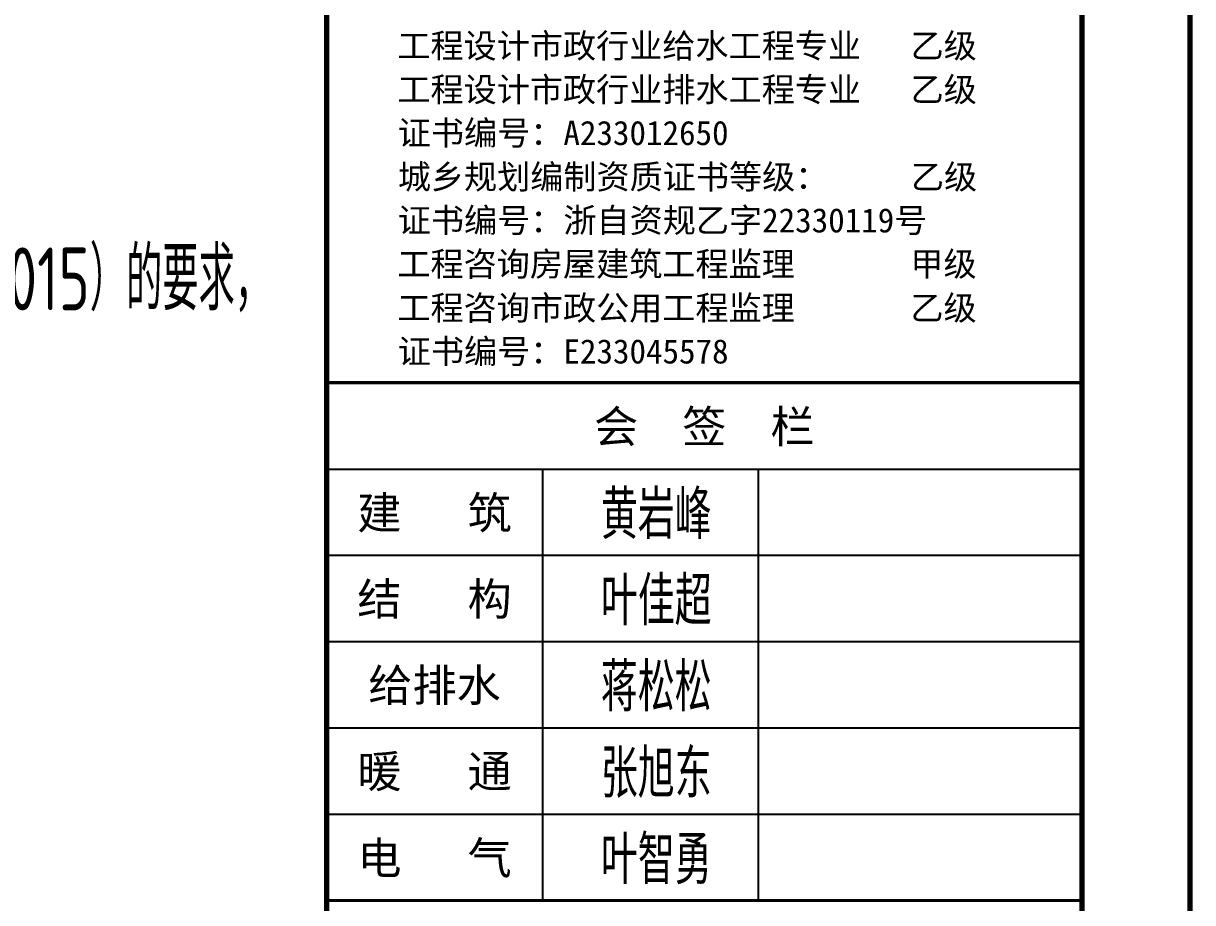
# Model space of a CAD drawing. Header units: millimetres. Extents: x -145765 to 32960, y 14307 to 133157.
# Drawn here: x -58529 to -56362, y 129740 to 131370 of the extents above; entities that cross this region are included whole.
import ezdxf
from ezdxf.enums import TextEntityAlignment as Align

# ---------------------------------------------------------------- set-up
doc = ezdxf.new("R2010")
doc.units = ezdxf.units.MM
doc.header["$LTSCALE"] = 1000
for name, color, linetype in [('0-cxFrame', 155, 'Continuous'), ('A-TEXT', 61, 'Continuous'), ('qianming', 155, 'Continuous')]:
    doc.layers.add(name, color=color, linetype=linetype)
doc.layers.add('0-cxText', color=131, linetype='Continuous', lineweight=25)
doc.styles.add('BZHZ', font='bzxw', dxfattribs={"width": 0.8, "bigfont": 'bzhz'})
doc.styles.add('cx_biaoti', font='')
doc.styles.add('cx_tuming', font='')
doc.styles.add('cx_tuqian1', font='')
doc.styles.add('DIM', font='gbenor.shx', dxfattribs={"width": 0.72, "bigfont": 'gbcbig.shx'})
doc.styles.add('黑体', font='@TSSDENG', dxfattribs={"width": 0.9, "bigfont": '@TSSDCHN'})
doc.styles.get('cx_biaoti').set_extended_font_data('SimSun')
doc.styles.get('cx_tuming').set_extended_font_data('SimHei')
doc.styles.get('cx_tuqian1').set_extended_font_data('SimSun')

# ---------------------------------------------------------------- blocks, each defined once
blk = doc.blocks.new('zjcx_lan_huiqian(Dragon)')
for p, q in [((-7000, -800), (0, -800)), ((-5000, -800), (-5000, -4800)), ((-3000, -800), (-3000, -4800)), ((-7000, -1600), (0, -1600)), ((-7000, -2400), (0, -2400)), ((-7000, -3200), (0, -3200)), ((-7000, -4000), (0, -4000))]:
    blk.add_line(p, q)
at = {"const_width": 30}
blk.add_lwpolyline([(-7000, 0), (0, 0)], dxfattribs=at)
blk.add_lwpolyline([(-7000, 0), (0, 0), (0, -4800), (-7000, -4800)], close=True, dxfattribs=at)
at = {"style": 'cx_biaoti'}
for s, p in [('会  签  栏', (-3500, -400)), ('建   筑', (-6000, -1200)), ('结   构', (-6000, -2000)), ('给排水', (-6000, -2800)), ('暖   通', (-6000, -3600)), ('电   气', (-6000, -4400))]:
    blk.add_text(s, height=300, dxfattribs=at).set_placement(p, align=Align.MIDDLE)
blk = doc.blocks.new('T-汇签(Dragon)')
at = {"layer": '0-cxFrame'}
blk.add_blockref('zjcx_lan_huiqian(Dragon)', (0, 0), dxfattribs=at)
at = {"layer": 'qianming', "style": 'BZHZ', "width": 0.8}
for s, p in [('黄岩峰', (-3945, -1200)), ('叶佳超', (-3945, -2000)), ('蒋松松', (-3945, -2800)), ('张旭东', (-3945, -3600)), ('叶智勇', (-3945, -4400))]:
    blk.add_text(s, height=450, dxfattribs=at).set_placement(p, align=Align.MIDDLE)
blk = doc.blocks.new('zjcx_TT(Dragon)')
at = {"layer": '0-cxFrame', "const_width": 30}
blk.add_lwpolyline([(-7000, -10200), (0, -10200), (0, 0), (-7000, 0)], close=True, dxfattribs=at)
at = {"color": 7, "style": 'cx_biaoti'}
for s, p in [('工程设计市政行业给水工程专业   乙级', (-6344, -7189)), ('工程设计市政行业排水工程专业   乙级', (-6344, -7594)), ('证书编号：A233012650', (-6340, -7997)), ('城乡规划编制资质证书等级：     乙级', (-6340, -8404)), ('证书编号：浙自资规乙字22330119号', (-6340, -8807)), ('工程咨询房屋建筑工程监理       甲级', (-6344, -9212)), ('工程咨询市政公用工程监理       乙级', (-6344, -9619)), ('证书编号：E233045578', (-6340, -10022))]:
    blk.add_text(s, height=225, dxfattribs=at).set_placement(p)
blk = doc.blocks.new('zjcx_T1(Dragon)')
at = {"layer": '0-cxFrame', "const_width": 50}
blk.add_lwpolyline([(-7000, 0), (0, 0), (0, 57400), (-7000, 57400)], close=True, dxfattribs=at)
at = {"layer": '0-cxFrame'}
for name, p in [('zjcx_TT(Dragon)', (0, 57400)), ('T-汇签(Dragon)', (0, 47200))]:
    blk.add_blockref(name, p, dxfattribs=at)
blk = doc.blocks.new('TK22.A1 L(Dragon)')
at = {"layer": '0-cxFrame', "color": 7, "const_width": 0.5}
blk.add_lwpolyline([(0, 0), (-841, 0), (-841, 594), (0, 594)], close=True, dxfattribs=at)
at = {"layer": '0-cxFrame', "const_width": 0.5}
for points in [[(-80, 10), (-821, 10), (-821, 584), (-80, 584)], [(-10, 10), (-80, 10), (-80, 584), (-10, 584)]]:
    blk.add_lwpolyline(points, close=True, dxfattribs=at)
at = {"layer": '0-cxFrame', "xscale": 0.01, "yscale": 0.01, "zscale": 0.01}
blk.add_blockref('zjcx_T1(Dragon)', (-10, 10), dxfattribs=at)
at = {"style": '黑体', "flags": 4}
blk.add_attdef('图幅', text='', height=3.3, dxfattribs=at).set_placement((-40, 3), align=Align.RIGHT)
at = {"layer": '0-cxText', "flags": 4}
for tag, height, style, p in [('建设单位', 3.5, 'cx_tuming', (-45, 240)), ('项目名称', 3.5, 'cx_tuming', (-45, 210)), ('子项名称', 3.5, 'cx_tuming', (-45, 180)), ('工程编号', 3.3, 'cx_tuqian1', (-35, 165)), ('图名1', 3.5, 'cx_tuming', (-45, 87)), ('图名2', 3.5, 'cx_tuming', (-45, 79)), ('图名3', 3.5, 'cx_tuming', (-45, 71)), ('出图日期', 3.3, 'cx_tuqian1', (-39, 60)), ('专业', 3.3, 'cx_tuqian1', (-55, 52)), ('图号', 3.3, 'cx_tuqian1', (-55, 44)), ('版次', 3.3, 'cx_tuqian1', (-20, 44))]:
    blk.add_attdef(tag, text='', height=height, dxfattribs=dict(at, style=style)).set_placement(p, align=Align.MIDDLE)
at = {"layer": 'Defpoints', "color": 6, "flags": 4}
for tag, height, style, p in [('tufu', 3.3, '黑体', (-12, 12)), ('dwfname', 4, 'cx_tuqian1', (-80, 3))]:
    blk.add_attdef(tag, text='', height=height, dxfattribs=dict(at, style=style)).set_placement(p, align=Align.RIGHT)

msp = doc.modelspace()

# ---------------------------------------------------------------- block references
at = {"layer": '0-cxFrame', "xscale": 20, "yscale": 20, "zscale": 20}
msp.add_blockref('TK22.A1 L(Dragon)', (-56367, 121064), dxfattribs=at)

# ---------------------------------------------------------------- texts
at = {"layer": 'A-TEXT', "lineweight": 9, "style": 'DIM', "width": 0.8}
msp.add_text('1.1 膜结构的初始形态分析、裁剪分析和加工制作参照《膜结构技术规程》（CECS158:2015）的要求，', height=116.593, dxfattribs=at).set_placement((-61332.2, 130896.5), align=Align.MIDDLE_LEFT)

doc.saveas('drawing.dxf')
